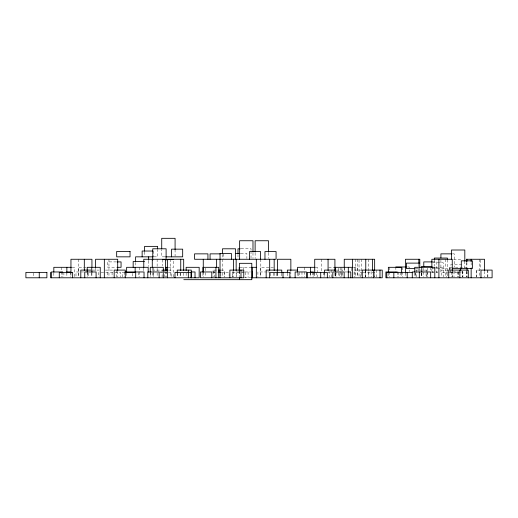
<?xml version="1.0" encoding="UTF-8"?>
<svg xmlns="http://www.w3.org/2000/svg" width="518" height="518" viewBox="0 0 518 518"><rect width="100%" height="100%" fill="white"/><g stroke="black" fill="none" stroke-linecap="round" stroke-linejoin="round"><path stroke-width="0.39" stroke-dasharray="2.59 1.94" d="M241.058 248.795L251.023 248.795L251.023 250.408M240.825 253.451L246.879 253.451L246.879 258.54M452.693 253.859L454.267 253.859L454.267 267.547M153.794 256.844L157.627 256.844L157.627 249.598M164.873 256.844L161.726 256.844L161.726 249.598M453.638 259.265L460.709 259.265M116.343 261.907L107.699 261.907L107.699 267.314L116.343 267.314M432.213 261.907L436.81 261.907L436.81 272.377M432.621 262.71L443.214 262.71L443.259 276.981M461.862 264.685L450.751 264.685L450.751 269.302M407.64 266.971L409.214 266.971L409.214 271.607M72.183 267.314L74.488 267.314L74.488 276.981M86.13 267.314L78.464 267.314L78.464 276.981M168.149 267.314L173.705 267.314L173.705 259.628M239.957 267.314L252.221 267.314M273.407 267.314L260.373 267.314L260.373 276.981M315.928 267.314L317.463 267.314L317.463 276.981M328.652 267.314L334.019 267.314M353.36 267.314L357.193 267.314L357.193 276.981M435.593 267.314L443.259 267.314M467.048 267.314L449.242 267.314L449.242 269.729M415.831 268.525L419.755 268.525M432.621 268.525L447.358 268.525M92.398 270.092L98.744 270.092M105.439 270.092L113.377 270.092M163.934 270.092L153.619 270.092L153.619 277.013M168.473 270.092L173.232 270.092L173.232 277.013M216.291 270.092L213.112 270.092L213.112 277.013M221.05 270.092L224.223 270.092L224.223 277.013M336.169 270.092L342.515 270.092L342.515 277.013M361.234 270.092L354.092 270.092L354.092 277.013M415.326 270.092L427.402 270.092L427.402 277.013M448.057 270.092L441.712 270.092L441.712 277.013M480.186 270.092L476.217 270.092L476.217 277.013M212.458 271.082L216.265 271.082M83.573 271.969L76.004 271.969L76.004 277.059M159.809 271.969L162.082 271.969M213.053 271.969L214.569 271.969L214.569 277.059M244.295 271.969L236.732 271.969L236.732 277.059M245.014 271.969L250.311 271.969M266.99 271.969L257.912 271.969L257.912 277.059M267.748 271.969L269.263 271.969M328.444 271.969L332.226 271.969M344.742 271.969L347.177 271.969M431.546 271.969L435.334 271.969M436.085 271.969L437.6 271.969M460.638 271.969L446.781 271.969L446.781 277.059M461.389 271.969L462.904 271.969L462.904 277.059M101.081 272.377L105.005 272.377M105.795 272.377L120.584 272.377L120.584 277.013M124.689 272.377L122.332 272.377L122.332 277.013M159.79 272.377L163.714 272.377M164.504 272.377L167.644 272.377M168.428 272.377L171.575 272.377L171.575 277.013M212.84 272.377L217.554 272.377M221.264 272.377L229.124 272.377L229.124 277.013M244.231 272.377L232.446 272.377L232.446 277.013M328.024 272.377L329.59 272.377L329.59 277.013M362.781 272.377L360.424 272.377L360.424 277.013M362.969 272.377L374.754 272.377L374.754 277.013M431.533 272.377L437.878 272.377M449.553 272.377L440.909 272.377L440.909 260.301M450.336 272.377L460.275 272.377M244.457 277.784L250.693 277.784M487.865 270.092L487.865 277.013M487.328 270.092L487.328 277.013M484.505 271.341L484.505 276.981M480.27 260.075L480.27 269.736M479.726 259.265L479.726 276.981M476.754 270.092L476.754 277.013M471.147 262.49L471.147 267.32M467.048 271.341L467.048 276.981M466.912 262.49L466.912 267.32M466.912 271.341L466.912 276.981M466.375 262.49L466.375 267.32M466.375 271.341L466.375 276.981M464.814 261.279L464.814 267.722M462.814 271.341L462.814 276.981M462.276 271.341L462.276 276.981M458.67 271.969L458.67 277.059M458.132 271.969L458.132 277.059M457.2 271.633L457.2 277.013M454.014 271.341L454.014 276.981M452.816 270.092L452.816 277.013M452.253 271.341L452.253 276.981M451.56 271.969L451.56 277.059M450.751 270.072L450.751 272.377M449.786 267.314L449.786 269.729M447.358 259.667L447.325 277.059M445.221 259.265L445.221 276.981M434.324 259.667L434.324 266.11M432.666 266.556L432.666 272.377M431.863 268.926L431.863 271.341M430.225 267.314L430.225 271.341M427.764 268.123L427.764 277.059M426.431 270.092L426.431 277.013M426.094 273.148L426.094 277.013M423.782 268.35L423.782 271.574M423.62 271.969L423.62 277.059M421.859 273.148L421.859 277.013M421.769 272.954L421.769 276.981M421.322 273.148L421.322 277.013M419.807 268.123L419.807 271.341M418.835 264.096L418.835 271.341M416.297 270.092L416.297 277.013M415.656 272.377L415.656 277.013M415.326 273.174L415.326 277.013M414.737 272.954L414.737 276.981M405.477 272.954L405.477 276.981M402.35 267.314L402.305 277.013M401.379 272.954L401.379 276.981M400.168 272.377L400.168 277.013M398.206 271.969L398.206 277.059M397.235 271.969L397.235 277.059M395.856 266.971L395.856 271.607M389.322 267.314L389.322 276.981M388.351 272.954L388.351 276.981M376.372 270.092L376.372 277.013M374.65 271.341L374.65 276.981M371.134 271.633L371.134 277.013M368.881 271.633L368.881 277.013M368.777 259.265L368.777 276.981M365.766 271.341L365.766 276.981M365.261 270.092L365.261 277.013M365.203 270.092L365.203 277.013M361.292 259.265L361.292 276.981M359.039 260.075L359.039 276.981M357.608 259.265L357.608 276.981M355.419 259.265L355.419 276.981M354.94 267.314L354.94 276.981M351.321 268.123L351.321 271.341M344.25 268.123L344.25 271.341M344.159 267.314L344.159 271.341M341.906 267.314L341.906 276.981M341.699 273.42L341.699 277.059M340.151 267.314L340.151 276.981M339.445 273.42L339.445 277.059M338.293 268.123L338.293 276.981M336.007 271.969L336.007 277.059M335.832 273.42L335.832 277.059M335.67 273.174L335.67 277.013M335.275 272.954L335.275 276.981M334.919 272.954L334.919 276.981M331.403 270.092L331.403 277.013M324.663 271.969L324.663 277.059M324.559 273.174L324.559 277.013M323.724 272.377L323.724 277.013M321.561 259.265L321.561 271.341M316.239 272.377L316.239 277.013M314.717 272.954L314.717 276.981M313.986 273.148L313.986 277.013M313.319 271.969L313.319 277.059M312.555 272.377L312.555 277.013M310.612 272.954L310.612 276.981M310.366 272.377L310.366 277.013M304.435 267.314L304.435 276.981M301.975 271.969L301.975 277.059M299.197 272.377L299.197 277.013M298.459 273.174L298.459 277.013M297.585 272.954L297.585 276.981M290.857 271.341L290.857 276.981M287.348 273.174L287.348 277.013M281.773 273.174L281.773 277.013M277.506 272.954L277.506 276.981M277.279 273.174L277.279 277.013M276.508 273.148L276.508 277.013M274.177 272.954L274.177 276.981M273.407 272.954L273.407 276.981M270.661 273.174L270.661 277.013M268.473 252.823L268.473 258.463M260.819 259.265L260.819 276.981M255.121 252.823L255.121 258.463M252.985 252.823L252.985 258.463M251.023 251.211L251.023 258.463M248.083 271.969L248.083 277.784M245.804 272.377L245.804 277.784M243.687 267.314L243.687 269.729M239.394 271.108L239.394 276.554M239.193 271.341L239.193 276.172M237.989 254.435L237.989 258.463M236.163 271.341L236.163 276.981M233.391 271.341L233.391 276.981M232.653 271.633L232.653 277.013M224.624 272.377L224.624 277.013M223.42 253.859L223.42 258.495M222.811 259.265L222.811 276.981M222.5 254.435L222.5 258.463M220.836 273.316L220.836 277.039M205.678 268.123L205.678 276.981M203.218 271.969L203.218 277.059M202.907 272.954L202.907 276.981M186.143 272.954L186.143 276.981M183.683 272.954L183.683 277.059M180.743 272.954L180.743 276.981M180.167 273.174L180.167 277.013M177.752 273.148L177.752 277.013M177.234 273.174L177.234 277.013M175.084 249.598L175.084 256.041M170.325 259.265L170.325 276.981M166.226 271.341L166.226 276.981M165.637 271.341L165.637 276.981M164.73 270.092L164.73 277.013M162.594 259.628L162.594 265.779M162.128 270.092L162.082 277.059M157.135 259.265L157.135 276.981M153.483 251.029L153.483 256.844M153.192 267.314L153.192 276.981M152.279 268.123L152.279 276.981M150.732 271.969L150.732 277.059M150.259 272.954L150.259 276.981M148.653 260.871L148.653 266.511M144.6 252.013L144.6 256.041M143.777 268.123L143.777 271.341M139.679 267.314L139.679 276.981M138.63 272.377L138.63 277.013M135.619 262.484L135.619 266.511M132.692 273.42L132.692 277.059M126.645 272.954L126.645 276.981M124.184 271.969L124.184 277.059M117.696 271.341L117.696 276.981M116.55 270.092L116.55 277.013M112.082 272.377L112.082 277.013M108.955 259.265L108.955 276.981M107.226 272.377L107.226 277.013M98.724 272.377L98.724 277.013M95.597 268.123L95.597 271.341M91.939 268.123L91.939 269.736M91.939 272.954L91.906 277.013M91.498 267.314L91.498 269.729M91.498 272.954L91.498 276.981M88.429 273.174L88.429 277.013M87.354 271.969L87.354 277.059M87.205 272.954L87.205 276.981M78.587 259.265L78.587 276.981M70.953 272.954L70.953 276.981M70.344 271.969L70.344 277.059M66.854 272.954L66.854 276.981M63.895 272.377L63.895 277.013M62.71 271.969L62.71 277.059M61.454 267.314L61.454 276.981M53.827 272.954L53.827 276.981M33.528 273.148L33.528 277.013"/><path stroke-width="0.78" d="M240.287 248.795L237.989 248.795L237.989 253.632M152.726 251.029L142.139 251.029L142.139 256.844M235.528 253.451L240.067 253.451M220.279 253.859L210.068 253.859L210.068 259.265M451.91 253.859L440.909 253.859L440.909 257.886M153.03 256.844L135.619 256.844L135.619 261.681M165.656 256.844L182.679 256.844L182.679 249.158L171.575 249.158L171.575 256.844M162.594 259.628L173.705 259.628M144.509 261.499L133.165 261.499L133.165 267.314M117.126 261.907L121.057 261.907L121.057 267.314L117.126 267.314M432.213 261.907L423.782 261.907L423.782 266.738M419.755 263.118L406.403 263.118L406.403 268.525L415.041 268.525M421.322 266.556L431.908 266.556M395.856 266.971L406.067 266.971M71.419 267.314L53.827 267.314L53.827 272.151M165.773 267.314L167.359 267.314M251.353 267.314L256.721 267.314M315.164 267.314L297.585 267.314L297.585 272.151M334.783 267.314L352.641 267.314M452.24 268.525L472.41 268.525L472.41 260.832L461.298 260.832L461.298 268.525M162.917 270.092L167.677 270.092M218.667 270.092L220.254 270.092M297.662 270.092L287.348 270.092L287.348 272.403M335.67 270.092L324.559 270.092L324.559 272.403M218.551 271.082L220.072 271.082M62.71 271.969L51.366 271.969L51.366 277.784M66.557 271.969L70.344 271.969M124.942 271.969L144.036 271.969L144.036 277.784M191.246 271.969L195.027 271.969L195.027 277.784M310.295 271.969L313.319 271.969M347.772 271.969L350.796 271.969L350.796 277.784M397.235 271.969L385.891 271.969L385.891 277.784L492.1 277.784L492.1 270.092L480.989 270.092L480.989 277.784M125.473 272.377L135.69 272.377L135.69 277.784M218.337 272.377L220.694 272.377M412.516 272.377L386.81 272.377L386.81 277.784M251.353 277.784L382.245 277.784L382.245 270.092L362.25 270.092L362.25 277.784M183.799 279.675L251.793 279.675L251.793 263.319L239.394 263.319L239.394 270.325M484.505 270.538L484.505 259.265L466.375 259.265L466.375 261.681M471.147 259.265L471.147 261.681M471.147 268.123L471.147 277.784M468.311 277.784L468.311 270.092L448.743 270.092L448.743 277.784M467.048 268.123L467.048 270.538M466.912 259.265L466.912 261.681M464.814 261.279L464.814 250.006L451.456 250.006L451.456 259.667M460.709 268.123L460.709 270.538M459.855 270.092L459.855 277.784M452.253 270.538L452.253 259.265L431.863 259.265L431.863 267.8M447.358 259.667L447.358 258.055L434.324 258.055L434.324 259.667M438.901 259.265L438.901 277.784M434.803 277.784L434.803 267.314L414.737 267.314L414.737 272.151M430.659 277.784L430.659 271.969L412.276 271.969L412.276 277.784M421.769 267.314L421.769 272.151M419.755 267.754L419.807 259.265L405.477 259.265L405.477 272.954M419.308 271.969L419.308 277.784M418.835 259.265L418.835 263.293M407.2 272.377L407.2 277.784M401.379 272.954L401.379 267.314L388.351 267.314L388.351 272.151M393.842 272.377L393.842 277.784M379.992 270.092L379.992 277.784M374.65 270.538L374.65 259.265L344.25 259.265L344.25 267.32M373.361 270.092L373.361 277.784M372.39 259.265L372.39 270.538M365.766 259.265L365.766 270.538M352.408 259.265L352.408 277.784M348.31 267.314L348.31 277.784M344.166 277.784L344.166 271.969L332.815 271.969L332.815 277.784M335.275 267.314L335.275 272.151M334.919 270.538L334.919 259.265L314.717 259.265L314.717 272.954M328.069 259.265L328.069 270.538M327.337 277.784L327.337 272.377L307.355 272.377L307.355 277.784M320.707 272.377L320.707 277.784M310.612 267.314L310.612 272.954M306.475 277.784L306.475 271.969L295.124 271.969L295.124 277.784M290.857 270.538L290.857 259.265L277.506 259.265L277.506 270.538M289.866 277.784L289.866 272.377L269.658 272.377L269.658 277.784M283.016 272.377L283.016 277.784M281.773 272.403L281.773 270.092L266.168 270.092L266.168 277.784M277.279 270.092L277.279 272.403M274.177 259.265L274.177 270.538M269.677 259.265L269.677 270.538M268.473 252.02L268.473 240.747L255.121 240.747L255.121 252.02M264.963 259.265L264.963 251.573L276.075 251.573L276.075 259.265L194.574 259.265L194.574 253.859L207.932 253.859L207.932 259.265M260.58 259.265L260.58 251.573L249.475 251.573L249.475 259.265M256.326 259.265L256.326 277.784M252.985 252.02L252.985 240.747L239.627 240.747L239.627 259.265M252.577 271.969L252.577 277.784M252.221 267.314L252.221 277.784M240.993 270.092L240.993 277.784M239.394 277.337L239.394 279.675M239.193 267.314L239.193 270.538M236.163 259.265L236.163 270.538M235.528 259.265L235.528 248.795L222.5 248.795L222.5 253.632M233.391 259.265L233.391 270.538M231.384 259.265L231.384 253.451L220.04 253.451L220.04 277.784M229.882 277.784L229.882 270.092L243.758 270.092L243.758 277.784L200.447 277.784L200.447 271.969L211.797 271.969L211.797 277.784M218.706 277.784L218.706 267.314L202.907 267.314L202.907 272.151M216.628 259.265L216.628 267.32M215.941 267.314L215.941 277.784M203.27 259.265L203.27 272.151M191.278 277.784L191.278 270.092L177.234 270.092L177.234 272.403M191.11 277.784L191.11 272.377L174.987 272.377L174.987 277.784M188.338 270.092L188.338 277.784M186.143 270.538L186.143 267.314L199.171 267.314L199.171 277.784L50.544 277.784L50.544 272.377M183.683 270.538L183.683 259.265L167.385 259.265L167.385 277.784M180.743 259.265L180.743 270.538M175.084 249.598L175.084 238.325L161.726 238.325L161.726 248.795M166.226 267.314L166.226 270.538M166.11 260.068L166.11 248.795L152.752 248.795L152.752 260.068M165.637 270.538L165.637 259.265L143.777 259.265L143.777 267.32M163.287 277.784L163.287 267.314L150.259 267.314L150.259 272.151M159.143 277.784L159.143 271.969L147.798 271.969L147.798 277.784M157.627 248.795L157.627 246.374L144.6 246.374L144.6 251.211M152.279 259.265L152.279 267.32M148.653 256.844L148.653 260.068M148.18 272.151L148.18 267.314L126.645 267.314L126.645 272.151M135.153 267.314L135.153 272.151M125.291 277.784L125.291 270.092L114.18 270.092L114.18 277.784M117.696 270.538L117.696 259.265L95.597 259.265L95.597 267.32M104.338 259.265L104.338 277.784M100.239 277.784L100.239 267.314L87.205 267.314L87.205 272.151M96.095 277.784L96.095 271.969L84.751 271.969L84.751 277.784M91.939 267.32L91.939 259.265L70.953 259.265L70.953 272.954M91.906 272.403L91.906 270.092L80.795 270.092L80.795 277.784M84.311 259.265L84.311 270.538M72.643 277.784L72.643 272.377L59.285 272.377L59.285 277.784M66.854 267.314L66.854 272.954M39.258 272.377L39.258 277.784M130.031 251.437L116.673 251.437L116.673 256.844L130.031 256.844L130.031 251.437M46.885 272.377L25.9 272.377L25.9 277.784L46.885 277.784L46.885 272.377"/></g></svg>
